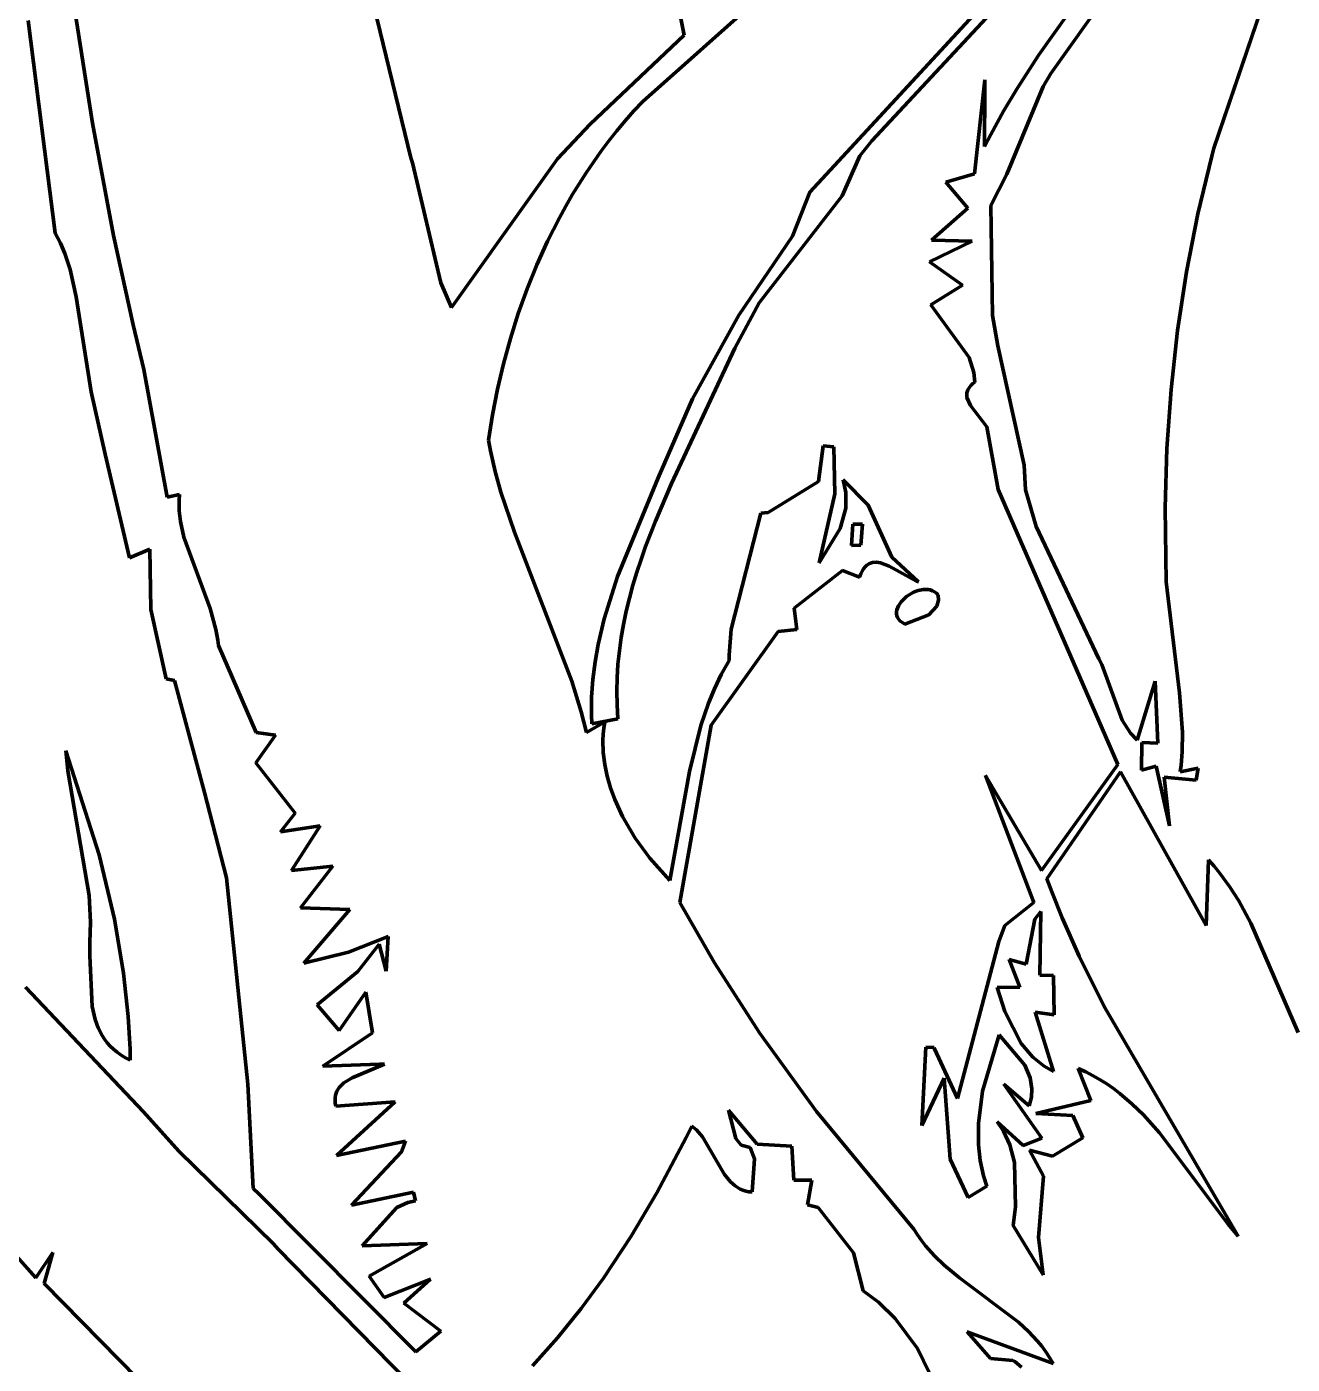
# Model space of a CAD drawing. Header units: millimetres. Extents: x 0 to 11, y 0 to 14.1.
# Drawn here: x 2.162 to 3.529, y 4.378 to 5.822 of the extents above; entities that cross this region are included whole.
import ezdxf

# ---------------------------------------------------------------- set-up
doc = ezdxf.new("R2010")
doc.units = ezdxf.units.MM
doc.layers.add('color#010101ff', color=7, linetype='CONTINUOUS', lineweight=100)
doc.layers.add('color#fefefeff', color=7, linetype='CONTINUOUS', lineweight=100)

msp = doc.modelspace()

# ---------------------------------------------------------------- linework, layer by layer
at = {"layer": 'color#010101ff'}
for p, q in [((2.4966, 6.0114), (2.5771, 5.6804)), ((3.2553, 5.7914), (3.3716, 5.9557)), ((3.3875, 5.9399), (3.2683, 5.7713)), ((3.4442, 5.6906), (3.5234, 5.9231)), ((3.2639, 5.9018), (3.0747, 5.6987)), ((2.2331, 5.7179), (2.2066, 5.8888)), ((2.8723, 5.8129), (2.8607, 5.8701)), ((2.9545, 5.8546), (2.8274, 5.7413)), ((3.008, 5.6433), (3.2023, 5.8537)), ((2.1637, 5.8286), (2.1928, 5.599)), ((2.7706, 5.7168), (2.8723, 5.8129)), ((3.2318, 5.7553), (3.2553, 5.7914)), ((3.1856, 5.6632), (3.197, 5.7645)), ((3.197, 5.7645), (3.1969, 5.7538)), ((3.2683, 5.7713), (3.2597, 5.7575)), ((3.1969, 5.7538), (3.1966, 5.6926)), ((3.2171, 5.7307), (3.2318, 5.7553)), ((3.2597, 5.7575), (3.2205, 5.6627)), ((2.8274, 5.7413), (2.8178, 5.7309)), ((2.8085, 5.7203), (2.7995, 5.7095)), ((2.8178, 5.7309), (2.8085, 5.7203)), ((3.2032, 5.7055), (3.2171, 5.7307)), ((2.256, 5.5965), (2.2331, 5.7179)), ((2.7352, 5.6794), (2.7706, 5.7168)), ((2.7995, 5.7095), (2.7908, 5.6985)), ((3.1966, 5.6926), (3.2032, 5.7055)), ((2.7908, 5.6985), (2.7823, 5.6872)), ((3.0747, 5.6987), (3.062, 5.6826)), ((3.4419, 5.6821), (3.4442, 5.6906)), ((2.5771, 5.6804), (2.5786, 5.6748)), ((2.621, 5.5186), (2.7352, 5.6794)), ((2.7741, 5.6757), (2.7662, 5.6641)), ((2.7823, 5.6872), (2.7741, 5.6757)), ((3.062, 5.6826), (3.0427, 5.6393)), ((3.427, 5.6199), (3.4419, 5.6821)), ((2.5786, 5.6748), (2.6094, 5.5454)), ((2.7662, 5.6641), (2.7586, 5.6523)), ((3.1548, 5.6542), (3.1856, 5.6632)), ((3.2205, 5.6627), (3.2033, 5.629)), ((2.7586, 5.6523), (2.7513, 5.6402)), ((3.1786, 5.6259), (3.1548, 5.6542)), ((2.7513, 5.6402), (2.7443, 5.628)), ((3.0427, 5.6393), (2.9533, 5.5239)), ((2.9891, 5.5958), (3.008, 5.6433)), ((2.7443, 5.628), (2.7375, 5.6157)), ((3.1391, 5.5914), (3.1786, 5.6259)), ((3.2033, 5.629), (3.2053, 5.51)), ((3.4147, 5.5571), (3.427, 5.6199)), ((2.7375, 5.6157), (2.7247, 5.5905)), ((2.1928, 5.599), (2.1986, 5.5881)), ((2.2772, 5.4999), (2.256, 5.5965)), ((2.7247, 5.5905), (2.7131, 5.5648)), ((2.9312, 5.5105), (2.9891, 5.5958)), ((3.1371, 5.568), (3.1832, 5.5902)), ((3.1832, 5.5902), (3.1391, 5.5914)), ((2.1986, 5.5881), (2.2034, 5.577)), ((2.2034, 5.577), (2.2091, 5.5598)), ((2.7131, 5.5648), (2.7025, 5.5387)), ((3.1727, 5.5429), (3.1371, 5.568)), ((2.2091, 5.5598), (2.2157, 5.5303)), ((3.4051, 5.4939), (3.4147, 5.5571)), ((2.6094, 5.5454), (2.621, 5.5186)), ((2.7025, 5.5387), (2.693, 5.5121)), ((3.1385, 5.5216), (3.1727, 5.5429)), ((2.2157, 5.5303), (2.2317, 5.4278)), ((2.9533, 5.5239), (2.9269, 5.4748)), ((3.18, 5.4647), (3.1385, 5.5216)), ((2.693, 5.5121), (2.6845, 5.4851)), ((2.8813, 5.42), (2.9312, 5.5105)), ((3.2053, 5.51), (3.211, 5.4774)), ((2.2887, 5.4518), (2.2772, 5.4999)), ((3.398, 5.4303), (3.4051, 5.4939)), ((2.6845, 5.4851), (2.677, 5.4579)), ((2.9269, 5.4748), (2.8586, 5.3286)), ((3.211, 5.4774), (3.2393, 5.3483)), ((3.185, 5.4486), (3.18, 5.4647)), ((2.3137, 5.3141), (2.2887, 5.4518)), ((2.677, 5.4579), (2.6706, 5.4305)), ((3.1862, 5.4382), (3.185, 5.4486)), ((2.6706, 5.4305), (2.6652, 5.4029)), ((3.1784, 5.4298), (3.1806, 5.4332)), ((3.1806, 5.4332), (3.1821, 5.4349)), ((3.1821, 5.4349), (3.184, 5.4365)), ((3.184, 5.4365), (3.1862, 5.4382)), ((3.3936, 5.3664), (3.398, 5.4303)), ((2.2317, 5.4278), (2.247, 5.3603)), ((2.8442, 5.3348), (2.8813, 5.42)), ((3.1773, 5.4265), (3.1784, 5.4298)), ((3.1775, 5.4214), (3.1773, 5.4265)), ((3.1814, 5.4128), (3.1775, 5.4214)), ((2.6652, 5.4029), (2.6607, 5.3753)), ((3.1992, 5.3899), (3.1814, 5.4128)), ((3.2111, 5.3223), (3.1992, 5.3899)), ((2.6607, 5.3753), (2.6629, 5.364)), ((2.247, 5.3603), (2.2731, 5.2483)), ((2.6629, 5.364), (2.6681, 5.3416)), ((3.0174, 5.3309), (3.0223, 5.3694)), ((3.0223, 5.3694), (3.0339, 5.3683)), ((3.0339, 5.3683), (3.0347, 5.3176)), ((3.3916, 5.3025), (3.3936, 5.3664)), ((3.2393, 5.3483), (3.2408, 5.3218)), ((2.6681, 5.3416), (2.6743, 5.3195)), ((2.8003, 5.2284), (2.8442, 5.3348)), ((2.9628, 5.2974), (3.0174, 5.3309)), ((3.0468, 5.3189), (3.044, 5.3326)), ((3.044, 5.3326), (3.0707, 5.3053)), ((2.327, 5.3168), (2.3137, 5.3141)), ((2.3267, 5.3108), (2.327, 5.3168)), ((2.6743, 5.3195), (2.6888, 5.276)), ((2.8586, 5.3286), (2.8411, 5.2879)), ((3.0347, 5.3176), (3.0178, 5.243)), ((3.0466, 5.3022), (3.0468, 5.3189)), ((3.3404, 5.0252), (3.2111, 5.3223)), ((3.2408, 5.3218), (3.2522, 5.2821)), ((2.3269, 5.2991), (2.3267, 5.3108)), ((3.0408, 5.2801), (3.0466, 5.3022)), ((3.0707, 5.3053), (3.0966, 5.249)), ((3.3927, 5.2226), (3.3916, 5.3025)), ((2.3283, 5.2875), (2.3269, 5.2991)), ((2.332, 5.2706), (2.3283, 5.2875)), ((2.8411, 5.2879), (2.8305, 5.2605)), ((2.9231, 5.1713), (2.9551, 5.2965)), ((2.9551, 5.2965), (2.9628, 5.2974)), ((2.6888, 5.276), (2.7509, 5.1151)), ((3.0178, 5.243), (3.0408, 5.2801)), ((3.0544, 5.2846), (3.0528, 5.2618)), ((3.0649, 5.2849), (3.0544, 5.2846)), ((3.0631, 5.262), (3.0649, 5.2849)), ((3.2522, 5.2821), (3.32, 5.1392)), ((2.2731, 5.2483), (2.2952, 5.2578)), ((2.2952, 5.2578), (2.2963, 5.1925)), ((2.3603, 5.1937), (2.332, 5.2706)), ((2.8305, 5.2605), (2.8256, 5.2467)), ((3.0528, 5.2618), (3.0631, 5.262)), ((2.8256, 5.2467), (2.8211, 5.2328)), ((3.0735, 5.2427), (3.0715, 5.2418)), ((3.0755, 5.2434), (3.0735, 5.2427)), ((3.0798, 5.2438), (3.0755, 5.2434)), ((3.0842, 5.2431), (3.0798, 5.2438)), ((3.0937, 5.2394), (3.0842, 5.2431)), ((3.0966, 5.249), (3.1252, 5.2226)), ((2.7859, 5.1827), (2.8003, 5.2284)), ((2.8211, 5.2328), (2.8169, 5.2189)), ((3.0433, 5.2347), (2.991, 5.1941)), ((3.0614, 5.2276), (3.0433, 5.2347)), ((3.0629, 5.2311), (3.0614, 5.2276)), ((3.0644, 5.2341), (3.0629, 5.2311)), ((3.066, 5.2366), (3.0644, 5.2341)), ((3.0678, 5.2387), (3.066, 5.2366)), ((3.0696, 5.2404), (3.0678, 5.2387)), ((3.0715, 5.2418), (3.0696, 5.2404)), ((3.1229, 5.2234), (3.0937, 5.2394)), ((2.8169, 5.2189), (2.8131, 5.2048)), ((3.1252, 5.2226), (3.1229, 5.2234)), ((3.125, 5.2132), (3.1303, 5.2143)), ((3.1303, 5.2143), (3.1355, 5.2143)), ((3.1355, 5.2143), (3.138, 5.2138)), ((3.138, 5.2138), (3.1403, 5.2129)), ((3.4072, 5.1026), (3.3927, 5.2226)), ((2.8131, 5.2048), (2.8097, 5.1907)), ((3.1036, 5.1967), (3.1065, 5.2009)), ((3.1065, 5.2009), (3.1124, 5.2067)), ((3.1124, 5.2067), (3.1197, 5.2112)), ((3.1197, 5.2112), (3.125, 5.2132)), ((3.1403, 5.2129), (3.1426, 5.2117)), ((3.1426, 5.2117), (3.1446, 5.2102)), ((3.1446, 5.2102), (3.1465, 5.2082)), ((3.147, 5.2026), (3.1451, 5.1961)), ((3.1465, 5.2082), (3.147, 5.2026)), ((2.2963, 5.1925), (2.3127, 5.1176)), ((2.3665, 5.1712), (2.3603, 5.1937)), ((2.8097, 5.1907), (2.8067, 5.1766)), ((2.991, 5.1941), (2.9939, 5.171)), ((3.1015, 5.188), (3.1016, 5.1902)), ((3.1019, 5.1859), (3.1015, 5.188)), ((3.1016, 5.1902), (3.1019, 5.1924)), ((3.1019, 5.1924), (3.1036, 5.1967)), ((3.1027, 5.1839), (3.1019, 5.1859)), ((3.1365, 5.187), (3.1105, 5.1769)), ((3.1451, 5.1961), (3.1365, 5.187)), ((2.3685, 5.1596), (2.3665, 5.1712)), ((2.7793, 5.1548), (2.7859, 5.1827)), ((2.8067, 5.1766), (2.8042, 5.1623)), ((2.9208, 5.1432), (2.9231, 5.1713)), ((2.9939, 5.171), (2.9738, 5.169)), ((3.1039, 5.182), (3.1027, 5.1839)), ((3.1056, 5.1801), (3.1039, 5.182)), ((3.1078, 5.1785), (3.1056, 5.1801)), ((3.1105, 5.1769), (3.1078, 5.1785)), ((2.3691, 5.1537), (2.3685, 5.1596)), ((2.8042, 5.1623), (2.8022, 5.1479)), ((2.9738, 5.169), (2.9013, 5.0676)), ((2.4101, 5.0598), (2.3691, 5.1537)), ((2.776, 5.1361), (2.7793, 5.1548)), ((2.8022, 5.1479), (2.8007, 5.1335)), ((2.9208, 5.1375), (2.9208, 5.1432)), ((2.7736, 5.1171), (2.776, 5.1361)), ((2.8007, 5.1335), (2.7998, 5.1189)), ((2.9123, 5.1225), (2.9208, 5.1375)), ((3.32, 5.1392), (3.3234, 5.1333)), ((3.3234, 5.1333), (3.3453, 5.0732)), ((2.3127, 5.1176), (2.3217, 5.1159)), ((2.3217, 5.1159), (2.354, 4.9951)), ((2.7509, 5.1151), (2.761, 5.0822)), ((2.7722, 5.098), (2.7736, 5.1171)), ((2.7998, 5.1189), (2.7995, 5.1043)), ((2.9049, 5.1071), (2.9123, 5.1225)), ((3.3614, 5.0515), (3.3807, 5.1151)), ((3.3807, 5.1151), (3.3836, 5.0484)), ((2.772, 5.0788), (2.7722, 5.098)), ((2.7995, 5.1043), (2.7998, 5.0896)), ((2.8984, 5.0914), (2.9049, 5.1071)), ((3.4104, 5.0602), (3.4072, 5.1026)), ((2.7998, 5.0896), (2.8007, 5.0747)), ((2.8903, 5.0673), (2.8984, 5.0914)), ((2.761, 5.0822), (2.7666, 5.0599)), ((2.7666, 5.0599), (2.7864, 5.0712)), ((2.7724, 5.0691), (2.772, 5.0788)), ((2.8007, 5.0747), (2.7724, 5.0691)), ((2.7864, 5.0712), (2.7854, 5.0646)), ((3.3453, 5.0732), (3.3542, 5.059)), ((2.4097, 5.0271), (2.4309, 5.0568)), ((2.4309, 5.0568), (2.4101, 5.0598)), ((2.7848, 5.058), (2.7845, 5.0515)), ((2.7854, 5.0646), (2.7848, 5.058)), ((2.9013, 5.0676), (2.8675, 4.8761)), ((2.8781, 5.0177), (2.8903, 5.0673)), ((3.3542, 5.059), (3.3614, 5.0515)), ((3.4101, 5.0389), (3.4104, 5.0602)), ((2.7845, 5.0515), (2.7848, 5.0384)), ((3.3665, 5.0492), (3.3659, 5.019)), ((3.3836, 5.0484), (3.3665, 5.0492)), ((2.2045, 5.0402), (2.2067, 5.0186)), ((2.2405, 4.9276), (2.2045, 5.0402)), ((2.452, 4.9729), (2.4097, 5.0271)), ((2.7848, 5.0384), (2.7864, 5.0254)), ((3.4088, 5.0246), (3.4101, 5.0389)), ((2.2067, 5.0186), (2.2295, 4.8837)), ((2.7864, 5.0254), (2.789, 5.0125)), ((2.789, 5.0125), (2.7927, 4.9999)), ((2.8568, 4.8999), (2.8781, 5.0177)), ((3.2499, 4.8761), (3.1977, 5.0134)), ((3.1977, 5.0134), (3.2581, 4.9108)), ((3.2581, 4.9108), (3.3404, 5.0252)), ((3.3435, 5.0175), (3.2638, 4.9018)), ((3.436, 4.8514), (3.3435, 5.0175)), ((3.3659, 5.019), (3.3819, 5.0234)), ((3.3819, 5.0234), (3.3962, 4.9591)), ((3.3962, 4.9591), (3.3907, 5.0117)), ((3.3907, 5.0117), (3.4252, 5.0084)), ((3.4079, 5.0175), (3.4088, 5.0246)), ((3.4274, 5.0214), (3.4079, 5.0175)), ((3.4252, 5.0084), (3.4274, 5.0214)), ((2.7927, 4.9999), (2.7972, 4.9874)), ((2.354, 4.9951), (2.3778, 4.9029)), ((2.7972, 4.9874), (2.8056, 4.9691)), ((2.4361, 4.9524), (2.452, 4.9729)), ((2.8056, 4.9691), (2.8193, 4.9459)), ((2.4792, 4.9592), (2.4361, 4.9524)), ((2.448, 4.9107), (2.4792, 4.9592)), ((2.8193, 4.9459), (2.8351, 4.9243)), ((2.2569, 4.8584), (2.2405, 4.9276)), ((2.4929, 4.9156), (2.448, 4.9107)), ((2.4579, 4.8704), (2.4929, 4.9156)), ((2.8351, 4.9243), (2.8568, 4.8999)), ((3.4384, 4.9224), (3.436, 4.8514)), ((3.4445, 4.9154), (3.4384, 4.9224)), ((3.4504, 4.9083), (3.4445, 4.9154)), ((2.3778, 4.9029), (2.4009, 4.6801)), ((3.2638, 4.9018), (3.2691, 4.8877)), ((3.4612, 4.8934), (3.4504, 4.9083)), ((2.2295, 4.8837), (2.2311, 4.855)), ((3.2691, 4.8877), (3.2804, 4.8596)), ((3.471, 4.8781), (3.4612, 4.8934)), ((2.5112, 4.8688), (2.4579, 4.8704)), ((2.4613, 4.8109), (2.5112, 4.8688)), ((2.8675, 4.8761), (2.9049, 4.8112)), ((3.2186, 4.8513), (3.2499, 4.8761)), ((3.4841, 4.8541), (3.471, 4.8781)), ((2.2311, 4.855), (2.2304, 4.8332)), ((2.2668, 4.8001), (2.2569, 4.8584)), ((3.2509, 4.8582), (3.2414, 4.8096)), ((3.2575, 4.8666), (3.2509, 4.8582)), ((3.2561, 4.7979), (3.2575, 4.8666)), ((3.2804, 4.8596), (3.2988, 4.8182)), ((3.5352, 4.7359), (3.4841, 4.8541)), ((2.5526, 4.8394), (2.5095, 4.8227)), ((2.5502, 4.802), (2.5526, 4.8394)), ((3.2119, 4.8341), (3.2186, 4.8513)), ((2.2304, 4.8332), (2.2304, 4.8186)), ((2.5197, 4.8018), (2.5427, 4.8311)), ((2.5427, 4.8311), (2.5502, 4.802)), ((3.1673, 4.6648), (3.2119, 4.8341)), ((2.2304, 4.8186), (2.2328, 4.7638)), ((2.5095, 4.8227), (2.4613, 4.8109)), ((2.9049, 4.8112), (2.9536, 4.7357)), ((3.2414, 4.8096), (3.2231, 4.8146)), ((3.2231, 4.8146), (3.2347, 4.7849)), ((3.2988, 4.8182), (3.3256, 4.7641)), ((2.2718, 4.7532), (2.2668, 4.8001)), ((2.476, 4.7657), (2.5197, 4.8018)), ((3.2711, 4.7974), (3.2561, 4.7979)), ((3.2718, 4.7548), (3.2711, 4.7974)), ((1.8933, 4.7815), (2.1719, 4.471)), ((2.2883, 4.6501), (2.1607, 4.785)), ((3.2347, 4.7849), (3.2102, 4.7844)), ((3.2102, 4.7844), (3.2183, 4.7586)), ((2.5285, 4.7794), (2.4997, 4.738)), ((2.5355, 4.7356), (2.5285, 4.7794)), ((2.2328, 4.7638), (2.2361, 4.7498)), ((2.2737, 4.7178), (2.2718, 4.7532)), ((2.4997, 4.738), (2.476, 4.7657)), ((3.2183, 4.7586), (3.2362, 4.7239)), ((3.2711, 4.6937), (3.2514, 4.7579)), ((3.2514, 4.7579), (3.2718, 4.7548)), ((3.3256, 4.7641), (3.4703, 4.516)), ((2.2361, 4.7498), (2.2394, 4.741)), ((2.2394, 4.741), (2.2437, 4.7326)), ((2.2437, 4.7326), (2.2463, 4.7287)), ((2.2463, 4.7287), (2.2492, 4.7249)), ((2.2492, 4.7249), (2.2524, 4.7212)), ((2.4821, 4.6997), (2.5355, 4.7356)), ((2.9536, 4.7357), (3.0152, 4.6507)), ((3.2122, 4.7333), (3.1945, 4.6725)), ((3.24, 4.7007), (3.2122, 4.7333)), ((3.2362, 4.7239), (3.2488, 4.7093)), ((2.2524, 4.7212), (2.256, 4.7178)), ((2.256, 4.7178), (2.2599, 4.7145)), ((2.2599, 4.7145), (2.2642, 4.7115)), ((2.2642, 4.7115), (2.2688, 4.7086)), ((2.2688, 4.7086), (2.2739, 4.706)), ((2.2739, 4.706), (2.2737, 4.7178)), ((3.1288, 4.6355), (3.1333, 4.7201)), ((3.1333, 4.7201), (3.142, 4.7198)), ((3.142, 4.7198), (3.1426, 4.7183)), ((3.1426, 4.7183), (3.1673, 4.6648)), ((3.2488, 4.7093), (3.2608, 4.6996)), ((2.543, 4.7016), (2.4821, 4.6997)), ((2.5136, 4.6868), (2.5486, 4.7018)), ((2.5486, 4.7018), (2.543, 4.7016)), ((3.2457, 4.6869), (3.24, 4.7007)), ((3.2608, 4.6996), (3.2711, 4.6937)), ((3.3059, 4.6933), (3.2978, 4.6969)), ((3.2978, 4.6969), (3.3115, 4.6623)), ((2.4009, 4.6801), (2.4067, 4.5676)), ((2.4995, 4.6766), (2.5047, 4.6816)), ((2.5047, 4.6816), (2.5136, 4.6868)), ((3.1531, 4.6865), (3.1288, 4.6355)), ((3.1595, 4.5993), (3.1531, 4.6865)), ((3.2584, 4.6217), (3.2175, 4.68)), ((3.2175, 4.68), (3.2449, 4.6567)), ((3.2476, 4.6752), (3.2457, 4.6869)), ((3.3138, 4.6892), (3.3059, 4.6933)), ((3.3214, 4.6849), (3.3138, 4.6892)), ((3.3287, 4.6803), (3.3214, 4.6849)), ((3.3358, 4.6753), (3.3287, 4.6803)), ((2.4951, 4.6627), (2.4952, 4.6655)), ((2.4952, 4.6655), (2.4955, 4.6681)), ((2.4955, 4.6681), (2.497, 4.6727)), ((2.497, 4.6727), (2.4995, 4.6766)), ((3.1945, 4.6725), (3.19, 4.6378)), ((3.2449, 4.6567), (3.2472, 4.6661)), ((3.2472, 4.6661), (3.2476, 4.6752)), ((3.3427, 4.6701), (3.3358, 4.6753)), ((3.3558, 4.659), (3.3427, 4.6701)), ((2.4953, 4.6597), (2.4951, 4.6627)), ((2.4959, 4.6565), (2.4953, 4.6597)), ((2.5599, 4.6609), (2.4959, 4.6565)), ((2.4968, 4.6031), (2.5599, 4.6609)), ((2.9511, 4.6155), (2.9202, 4.6519)), ((2.9202, 4.6519), (2.928, 4.6214)), ((3.0152, 4.6507), (3.1203, 4.5236)), ((3.3115, 4.6623), (3.252, 4.6484)), ((3.3682, 4.6469), (3.3558, 4.659)), ((2.3266, 4.6077), (2.2883, 4.6501)), ((3.19, 4.6378), (3.1899, 4.6147)), ((3.2171, 4.6292), (3.2102, 4.6395)), ((3.2102, 4.6395), (3.2383, 4.6138)), ((3.252, 4.6484), (3.292, 4.6464)), ((3.292, 4.6464), (3.3026, 4.622)), ((3.3856, 4.6276), (3.3682, 4.6469)), ((2.8744, 4.6225), (2.8427, 4.5626)), ((2.8803, 4.6347), (2.8744, 4.6225)), ((2.8854, 4.6307), (2.8803, 4.6347)), ((2.8921, 4.6232), (2.8854, 4.6307)), ((2.9159, 4.5825), (2.8921, 4.6232)), ((2.928, 4.6214), (2.9338, 4.6143)), ((3.2239, 4.6147), (3.2171, 4.6292)), ((3.2383, 4.6138), (3.2584, 4.6217)), ((3.3026, 4.622), (3.2698, 4.6023)), ((3.4594, 4.5293), (3.3856, 4.6276)), ((2.4287, 4.5078), (2.3266, 4.6077)), ((2.5712, 4.6184), (2.4968, 4.6031)), ((2.5128, 4.5493), (2.5668, 4.6071)), ((2.5668, 4.6071), (2.5712, 4.6184)), ((2.9338, 4.6143), (2.9433, 4.6116)), ((2.9433, 4.6116), (2.9481, 4.5996)), ((2.9886, 4.6132), (2.9511, 4.6155)), ((2.9906, 4.5765), (2.9886, 4.6132)), ((3.1899, 4.6147), (3.1918, 4.5977)), ((3.229, 4.5956), (3.2239, 4.6147)), ((3.2698, 4.6023), (3.2451, 4.6089)), ((3.2451, 4.6089), (3.2602, 4.5806)), ((2.9481, 4.5996), (2.9455, 4.5637)), ((3.1788, 4.5576), (3.1595, 4.5993)), ((3.1918, 4.5977), (3.1954, 4.581)), ((3.23, 4.5476), (3.229, 4.5956)), ((2.9223, 4.5746), (2.9159, 4.5825)), ((3.1954, 4.581), (3.199, 4.5701)), ((3.2602, 4.5806), (3.2547, 4.5147)), ((2.4067, 4.5676), (2.4129, 4.5617)), ((2.9271, 4.5702), (2.9223, 4.5746)), ((2.9325, 4.5668), (2.9271, 4.5702)), ((2.9354, 4.5656), (2.9325, 4.5668)), ((2.9386, 4.5646), (2.9354, 4.5656)), ((2.9419, 4.564), (2.9386, 4.5646)), ((2.9455, 4.5637), (2.9419, 4.564)), ((3.0099, 4.5763), (2.9906, 4.5765)), ((3.0053, 4.5497), (3.0099, 4.5763)), ((3.199, 4.5701), (3.1788, 4.5576)), ((2.4129, 4.5617), (2.5822, 4.3912)), ((2.5798, 4.5635), (2.5128, 4.5493)), ((2.5619, 4.5468), (2.5738, 4.5524)), ((2.5738, 4.5524), (2.5821, 4.5541)), ((2.5821, 4.5541), (2.5798, 4.5635)), ((2.8427, 4.5626), (2.8149, 4.516)), ((3.0167, 4.5469), (3.0053, 4.5497)), ((2.5243, 4.5054), (2.5619, 4.5468)), ((3.0552, 4.4981), (3.0167, 4.5469)), ((3.2275, 4.5275), (3.23, 4.5476)), ((3.1203, 4.5236), (3.1242, 4.5173)), ((3.2599, 4.4742), (3.2275, 4.5275)), ((3.4703, 4.516), (3.4594, 4.5293)), ((2.4333, 4.5023), (2.4287, 4.5078)), ((2.5947, 4.5081), (2.5243, 4.5054)), ((2.5318, 4.4729), (2.5947, 4.5081)), ((2.8149, 4.516), (2.7849, 4.4708)), ((3.1242, 4.5173), (3.1284, 4.5113)), ((3.1284, 4.5113), (3.1329, 4.5056)), ((3.2547, 4.5147), (3.2599, 4.4742)), ((2.1719, 4.471), (2.1902, 4.4983)), ((2.1902, 4.4983), (2.1811, 4.4649)), ((2.695, 4.2357), (2.4333, 4.5023)), ((3.0656, 4.4568), (3.0552, 4.4981)), ((3.1329, 4.5056), (3.1425, 4.4948)), ((3.1425, 4.4948), (3.1529, 4.4848)), ((3.1529, 4.4848), (3.1696, 4.471)), ((2.1811, 4.4649), (2.666, 3.9718)), ((2.5481, 4.4496), (2.5318, 4.4729)), ((2.5983, 4.4696), (2.5481, 4.4496)), ((2.5695, 4.4437), (2.5983, 4.4696)), ((2.7849, 4.4708), (2.7608, 4.438)), ((3.1696, 4.471), (3.2333, 4.423)), ((3.0821, 4.4447), (3.0656, 4.4568)), ((2.6094, 4.4134), (2.5695, 4.4437)), ((2.7608, 4.438), (2.7353, 4.4063)), ((3.1002, 4.4272), (3.0821, 4.4447)), ((3.1241, 4.3947), (3.1002, 4.4272)), ((3.2333, 4.423), (3.2439, 4.4132)), ((2.5822, 4.3912), (2.6094, 4.4134)), ((2.7353, 4.4063), (2.7084, 4.3758)), ((3.2705, 4.3786), (3.1779, 4.4127)), ((3.1779, 4.4127), (3.203, 4.3838)), ((3.2439, 4.4132), (3.2537, 4.4027)), ((3.1507, 4.34), (3.1241, 4.3947)), ((3.2537, 4.4027), (3.2583, 4.3971)), ((3.2583, 4.3971), (3.2627, 4.3912)), ((3.2627, 4.3912), (3.2668, 4.385)), ((3.203, 4.3838), (3.2272, 4.3819)), ((3.2272, 4.3819), (3.2293, 4.3806)), ((3.2293, 4.3806), (3.2363, 4.3744)), ((3.2668, 4.385), (3.2705, 4.3786))]:
    msp.add_line(p, q, dxfattribs=at)
at = {"layer": 'color#fefefeff'}
for p, q in [((2.5771, 5.6804), (2.4966, 6.0114)), ((3.3716, 5.9557), (3.2553, 5.7914)), ((3.2683, 5.7713), (3.3875, 5.9399)), ((3.5234, 5.9231), (3.4442, 5.6906)), ((3.0747, 5.6987), (3.2639, 5.9018)), ((2.2066, 5.8888), (2.2331, 5.7179)), ((2.8607, 5.8701), (2.8723, 5.8129)), ((2.8274, 5.7413), (2.9545, 5.8546)), ((3.2023, 5.8537), (3.008, 5.6433)), ((2.1928, 5.599), (2.1637, 5.8286)), ((2.8723, 5.8129), (2.7706, 5.7168)), ((3.2553, 5.7914), (3.2318, 5.7553)), ((3.197, 5.7645), (3.1856, 5.6632)), ((3.1969, 5.7538), (3.197, 5.7645)), ((3.2597, 5.7575), (3.2683, 5.7713)), ((3.1966, 5.6926), (3.1969, 5.7538)), ((3.2318, 5.7553), (3.2171, 5.7307)), ((3.2205, 5.6627), (3.2597, 5.7575)), ((2.8178, 5.7309), (2.8274, 5.7413)), ((2.7995, 5.7095), (2.8085, 5.7203)), ((2.8085, 5.7203), (2.8178, 5.7309)), ((3.2171, 5.7307), (3.2032, 5.7055)), ((2.2331, 5.7179), (2.256, 5.5965)), ((2.7706, 5.7168), (2.7352, 5.6794)), ((2.7908, 5.6985), (2.7995, 5.7095)), ((3.2032, 5.7055), (3.1966, 5.6926)), ((2.7823, 5.6872), (2.7908, 5.6985)), ((3.062, 5.6826), (3.0747, 5.6987)), ((3.4442, 5.6906), (3.4419, 5.6821)), ((2.5786, 5.6748), (2.5771, 5.6804)), ((2.7352, 5.6794), (2.621, 5.5186)), ((2.7662, 5.6641), (2.7741, 5.6757)), ((2.7741, 5.6757), (2.7823, 5.6872)), ((3.0427, 5.6393), (3.062, 5.6826)), ((3.4419, 5.6821), (3.427, 5.6199)), ((2.6094, 5.5454), (2.5786, 5.6748)), ((2.7586, 5.6523), (2.7662, 5.6641)), ((3.1856, 5.6632), (3.1548, 5.6542)), ((3.2033, 5.629), (3.2205, 5.6627)), ((2.7513, 5.6402), (2.7586, 5.6523)), ((3.1548, 5.6542), (3.1786, 5.6259)), ((2.7443, 5.628), (2.7513, 5.6402)), ((2.9533, 5.5239), (3.0427, 5.6393)), ((3.008, 5.6433), (2.9891, 5.5958)), ((2.7375, 5.6157), (2.7443, 5.628)), ((3.1786, 5.6259), (3.1391, 5.5914)), ((3.2053, 5.51), (3.2033, 5.629)), ((3.427, 5.6199), (3.4147, 5.5571)), ((2.7247, 5.5905), (2.7375, 5.6157)), ((2.1986, 5.5881), (2.1928, 5.599)), ((2.256, 5.5965), (2.2772, 5.4999)), ((2.7131, 5.5648), (2.7247, 5.5905)), ((2.9891, 5.5958), (2.9312, 5.5105)), ((3.1832, 5.5902), (3.1371, 5.568)), ((3.1391, 5.5914), (3.1832, 5.5902)), ((2.2034, 5.577), (2.1986, 5.5881)), ((2.2091, 5.5598), (2.2034, 5.577)), ((2.7025, 5.5387), (2.7131, 5.5648)), ((3.1371, 5.568), (3.1727, 5.5429)), ((2.2157, 5.5303), (2.2091, 5.5598)), ((3.4147, 5.5571), (3.4051, 5.4939)), ((2.621, 5.5186), (2.6094, 5.5454)), ((2.693, 5.5121), (2.7025, 5.5387)), ((3.1727, 5.5429), (3.1385, 5.5216)), ((2.2317, 5.4278), (2.2157, 5.5303)), ((2.9269, 5.4748), (2.9533, 5.5239)), ((3.1385, 5.5216), (3.18, 5.4647)), ((2.6845, 5.4851), (2.693, 5.5121)), ((2.9312, 5.5105), (2.8813, 5.42)), ((3.211, 5.4774), (3.2053, 5.51)), ((2.2772, 5.4999), (2.2887, 5.4518)), ((3.4051, 5.4939), (3.398, 5.4303)), ((2.677, 5.4579), (2.6845, 5.4851)), ((2.8586, 5.3286), (2.9269, 5.4748)), ((3.2393, 5.3483), (3.211, 5.4774)), ((3.18, 5.4647), (3.185, 5.4486)), ((2.2887, 5.4518), (2.3137, 5.3141)), ((2.6706, 5.4305), (2.677, 5.4579)), ((3.185, 5.4486), (3.1862, 5.4382)), ((2.6652, 5.4029), (2.6706, 5.4305)), ((3.1806, 5.4332), (3.1784, 5.4298)), ((3.1821, 5.4349), (3.1806, 5.4332)), ((3.184, 5.4365), (3.1821, 5.4349)), ((3.1862, 5.4382), (3.184, 5.4365)), ((3.398, 5.4303), (3.3936, 5.3664)), ((2.247, 5.3603), (2.2317, 5.4278)), ((2.8813, 5.42), (2.8442, 5.3348)), ((3.1784, 5.4298), (3.1773, 5.4265)), ((3.1773, 5.4265), (3.1775, 5.4214)), ((3.1775, 5.4214), (3.1814, 5.4128)), ((2.6607, 5.3753), (2.6652, 5.4029)), ((3.1814, 5.4128), (3.1992, 5.3899)), ((3.1992, 5.3899), (3.2111, 5.3223)), ((2.6629, 5.364), (2.6607, 5.3753)), ((2.2731, 5.2483), (2.247, 5.3603)), ((2.6681, 5.3416), (2.6629, 5.364)), ((3.0223, 5.3694), (3.0174, 5.3309)), ((3.0339, 5.3683), (3.0223, 5.3694)), ((3.0347, 5.3176), (3.0339, 5.3683)), ((3.3936, 5.3664), (3.3916, 5.3025)), ((3.2408, 5.3218), (3.2393, 5.3483)), ((2.6743, 5.3195), (2.6681, 5.3416)), ((2.8442, 5.3348), (2.8003, 5.2284)), ((3.0174, 5.3309), (2.9628, 5.2974)), ((3.0707, 5.3053), (3.044, 5.3326)), ((3.044, 5.3326), (3.0468, 5.3189)), ((2.3137, 5.3141), (2.327, 5.3168)), ((2.327, 5.3168), (2.3267, 5.3108)), ((2.6888, 5.276), (2.6743, 5.3195)), ((2.8411, 5.2879), (2.8586, 5.3286)), ((3.0178, 5.243), (3.0347, 5.3176)), ((3.0468, 5.3189), (3.0466, 5.3022)), ((3.2111, 5.3223), (3.3404, 5.0252)), ((3.2522, 5.2821), (3.2408, 5.3218)), ((2.3267, 5.3108), (2.3269, 5.2991)), ((3.0466, 5.3022), (3.0408, 5.2801)), ((3.0966, 5.249), (3.0707, 5.3053)), ((3.3916, 5.3025), (3.3927, 5.2226)), ((2.3269, 5.2991), (2.3283, 5.2875)), ((2.3283, 5.2875), (2.332, 5.2706)), ((2.8305, 5.2605), (2.8411, 5.2879)), ((2.9551, 5.2965), (2.9231, 5.1713)), ((2.9628, 5.2974), (2.9551, 5.2965)), ((2.7509, 5.1151), (2.6888, 5.276)), ((3.0408, 5.2801), (3.0178, 5.243)), ((3.0528, 5.2618), (3.0544, 5.2846)), ((3.0544, 5.2846), (3.0649, 5.2849)), ((3.0649, 5.2849), (3.0631, 5.262)), ((3.32, 5.1392), (3.2522, 5.2821)), ((2.2952, 5.2578), (2.2731, 5.2483)), ((2.2963, 5.1925), (2.2952, 5.2578)), ((2.332, 5.2706), (2.3603, 5.1937)), ((2.8256, 5.2467), (2.8305, 5.2605)), ((3.0631, 5.262), (3.0528, 5.2618)), ((2.8211, 5.2328), (2.8256, 5.2467)), ((3.0715, 5.2418), (3.0735, 5.2427)), ((3.0735, 5.2427), (3.0755, 5.2434)), ((3.0755, 5.2434), (3.0798, 5.2438)), ((3.0798, 5.2438), (3.0842, 5.2431)), ((3.0842, 5.2431), (3.0937, 5.2394)), ((3.1252, 5.2226), (3.0966, 5.249)), ((2.8003, 5.2284), (2.7859, 5.1827)), ((2.8169, 5.2189), (2.8211, 5.2328)), ((2.991, 5.1941), (3.0433, 5.2347)), ((3.0433, 5.2347), (3.0614, 5.2276)), ((3.0614, 5.2276), (3.0629, 5.2311)), ((3.0629, 5.2311), (3.0644, 5.2341)), ((3.0644, 5.2341), (3.066, 5.2366)), ((3.066, 5.2366), (3.0678, 5.2387)), ((3.0678, 5.2387), (3.0696, 5.2404)), ((3.0696, 5.2404), (3.0715, 5.2418)), ((3.0937, 5.2394), (3.1229, 5.2234)), ((2.8131, 5.2048), (2.8169, 5.2189)), ((3.1229, 5.2234), (3.1252, 5.2226)), ((3.1303, 5.2143), (3.125, 5.2132)), ((3.1355, 5.2143), (3.1303, 5.2143)), ((3.138, 5.2138), (3.1355, 5.2143)), ((3.1403, 5.2129), (3.138, 5.2138)), ((3.3927, 5.2226), (3.4072, 5.1026)), ((2.8097, 5.1907), (2.8131, 5.2048)), ((3.1065, 5.2009), (3.1036, 5.1967)), ((3.1124, 5.2067), (3.1065, 5.2009)), ((3.1197, 5.2112), (3.1124, 5.2067)), ((3.125, 5.2132), (3.1197, 5.2112)), ((3.1426, 5.2117), (3.1403, 5.2129)), ((3.1446, 5.2102), (3.1426, 5.2117)), ((3.1465, 5.2082), (3.1446, 5.2102)), ((3.1451, 5.1961), (3.147, 5.2026)), ((3.147, 5.2026), (3.1465, 5.2082)), ((2.3127, 5.1176), (2.2963, 5.1925)), ((2.3603, 5.1937), (2.3665, 5.1712)), ((2.8067, 5.1766), (2.8097, 5.1907)), ((2.9939, 5.171), (2.991, 5.1941)), ((3.1016, 5.1902), (3.1015, 5.188)), ((3.1015, 5.188), (3.1019, 5.1859)), ((3.1019, 5.1924), (3.1016, 5.1902)), ((3.1036, 5.1967), (3.1019, 5.1924)), ((3.1019, 5.1859), (3.1027, 5.1839)), ((3.1105, 5.1769), (3.1365, 5.187)), ((3.1365, 5.187), (3.1451, 5.1961)), ((2.3665, 5.1712), (2.3685, 5.1596)), ((2.7859, 5.1827), (2.7793, 5.1548)), ((2.8042, 5.1623), (2.8067, 5.1766)), ((2.9231, 5.1713), (2.9208, 5.1432)), ((2.9738, 5.169), (2.9939, 5.171)), ((3.1027, 5.1839), (3.1039, 5.182)), ((3.1039, 5.182), (3.1056, 5.1801)), ((3.1056, 5.1801), (3.1078, 5.1785)), ((3.1078, 5.1785), (3.1105, 5.1769)), ((2.3685, 5.1596), (2.3691, 5.1537)), ((2.8022, 5.1479), (2.8042, 5.1623)), ((2.9013, 5.0676), (2.9738, 5.169)), ((2.3691, 5.1537), (2.4101, 5.0598)), ((2.7793, 5.1548), (2.776, 5.1361)), ((2.8007, 5.1335), (2.8022, 5.1479)), ((2.9208, 5.1432), (2.9208, 5.1375)), ((2.776, 5.1361), (2.7736, 5.1171)), ((2.7998, 5.1189), (2.8007, 5.1335)), ((2.9208, 5.1375), (2.9123, 5.1225)), ((3.3234, 5.1333), (3.32, 5.1392)), ((3.3453, 5.0732), (3.3234, 5.1333)), ((2.3217, 5.1159), (2.3127, 5.1176)), ((2.354, 4.9951), (2.3217, 5.1159)), ((2.761, 5.0822), (2.7509, 5.1151)), ((2.7736, 5.1171), (2.7722, 5.098)), ((2.7995, 5.1043), (2.7998, 5.1189)), ((2.9123, 5.1225), (2.9049, 5.1071)), ((3.3807, 5.1151), (3.3614, 5.0515)), ((3.3836, 5.0484), (3.3807, 5.1151)), ((2.7722, 5.098), (2.772, 5.0788)), ((2.7998, 5.0896), (2.7995, 5.1043)), ((2.9049, 5.1071), (2.8984, 5.0914)), ((3.4072, 5.1026), (3.4104, 5.0602)), ((2.8007, 5.0747), (2.7998, 5.0896)), ((2.8984, 5.0914), (2.8903, 5.0673)), ((2.7666, 5.0599), (2.761, 5.0822)), ((2.7864, 5.0712), (2.7666, 5.0599)), ((2.772, 5.0788), (2.7724, 5.0691)), ((2.7724, 5.0691), (2.8007, 5.0747)), ((2.7854, 5.0646), (2.7864, 5.0712)), ((3.3542, 5.059), (3.3453, 5.0732)), ((2.4309, 5.0568), (2.4097, 5.0271)), ((2.4101, 5.0598), (2.4309, 5.0568)), ((2.7845, 5.0515), (2.7848, 5.058)), ((2.7848, 5.058), (2.7854, 5.0646)), ((2.8675, 4.8761), (2.9013, 5.0676)), ((2.8903, 5.0673), (2.8781, 5.0177)), ((3.3614, 5.0515), (3.3542, 5.059)), ((3.4104, 5.0602), (3.4101, 5.0389)), ((2.7848, 5.0384), (2.7845, 5.0515)), ((3.3659, 5.019), (3.3665, 5.0492)), ((3.3665, 5.0492), (3.3836, 5.0484)), ((2.2045, 5.0402), (2.2405, 4.9276)), ((2.2067, 5.0186), (2.2045, 5.0402)), ((2.4097, 5.0271), (2.452, 4.9729)), ((2.7864, 5.0254), (2.7848, 5.0384)), ((3.4101, 5.0389), (3.4088, 5.0246)), ((2.2295, 4.8837), (2.2067, 5.0186)), ((2.789, 5.0125), (2.7864, 5.0254)), ((2.7927, 4.9999), (2.789, 5.0125)), ((2.8781, 5.0177), (2.8568, 4.8999)), ((3.2581, 4.9108), (3.1977, 5.0134)), ((3.1977, 5.0134), (3.2499, 4.8761)), ((3.3404, 5.0252), (3.2581, 4.9108)), ((3.2638, 4.9018), (3.3435, 5.0175)), ((3.3435, 5.0175), (3.436, 4.8514)), ((3.3819, 5.0234), (3.3659, 5.019)), ((3.3962, 4.9591), (3.3819, 5.0234)), ((3.4252, 5.0084), (3.3907, 5.0117)), ((3.3907, 5.0117), (3.3962, 4.9591)), ((3.4088, 5.0246), (3.4079, 5.0175)), ((3.4079, 5.0175), (3.4274, 5.0214)), ((3.4274, 5.0214), (3.4252, 5.0084)), ((2.7972, 4.9874), (2.7927, 4.9999)), ((2.3778, 4.9029), (2.354, 4.9951)), ((2.8056, 4.9691), (2.7972, 4.9874)), ((2.452, 4.9729), (2.4361, 4.9524)), ((2.8193, 4.9459), (2.8056, 4.9691)), ((2.4361, 4.9524), (2.4792, 4.9592)), ((2.4792, 4.9592), (2.448, 4.9107)), ((2.8351, 4.9243), (2.8193, 4.9459)), ((2.2405, 4.9276), (2.2569, 4.8584)), ((2.448, 4.9107), (2.4929, 4.9156)), ((2.4929, 4.9156), (2.4579, 4.8704)), ((2.8568, 4.8999), (2.8351, 4.9243)), ((3.436, 4.8514), (3.4384, 4.9224)), ((3.4384, 4.9224), (3.4445, 4.9154)), ((3.4445, 4.9154), (3.4504, 4.9083)), ((2.4009, 4.6801), (2.3778, 4.9029)), ((3.2691, 4.8877), (3.2638, 4.9018)), ((3.4504, 4.9083), (3.4612, 4.8934)), ((2.2311, 4.855), (2.2295, 4.8837)), ((3.2804, 4.8596), (3.2691, 4.8877)), ((3.4612, 4.8934), (3.471, 4.8781)), ((2.4579, 4.8704), (2.5112, 4.8688)), ((2.5112, 4.8688), (2.4613, 4.8109)), ((2.9049, 4.8112), (2.8675, 4.8761)), ((3.2499, 4.8761), (3.2186, 4.8513)), ((3.471, 4.8781), (3.4841, 4.8541)), ((2.2304, 4.8332), (2.2311, 4.855)), ((2.2569, 4.8584), (2.2668, 4.8001)), ((3.2414, 4.8096), (3.2509, 4.8582)), ((3.2509, 4.8582), (3.2575, 4.8666)), ((3.2575, 4.8666), (3.2561, 4.7979)), ((3.2988, 4.8182), (3.2804, 4.8596)), ((3.4841, 4.8541), (3.5352, 4.7359)), ((2.5095, 4.8227), (2.5526, 4.8394)), ((2.5526, 4.8394), (2.5502, 4.802)), ((3.2186, 4.8513), (3.2119, 4.8341)), ((2.2304, 4.8186), (2.2304, 4.8332)), ((2.5427, 4.8311), (2.5197, 4.8018)), ((2.5502, 4.802), (2.5427, 4.8311)), ((3.2119, 4.8341), (3.1673, 4.6648)), ((2.2328, 4.7638), (2.2304, 4.8186)), ((2.4613, 4.8109), (2.5095, 4.8227)), ((2.9536, 4.7357), (2.9049, 4.8112)), ((3.2347, 4.7849), (3.2231, 4.8146)), ((3.2231, 4.8146), (3.2414, 4.8096)), ((3.3256, 4.7641), (3.2988, 4.8182)), ((2.2668, 4.8001), (2.2718, 4.7532)), ((2.5197, 4.8018), (2.476, 4.7657)), ((3.2561, 4.7979), (3.2711, 4.7974)), ((3.2711, 4.7974), (3.2718, 4.7548)), ((2.1719, 4.471), (1.8933, 4.7815)), ((2.1607, 4.785), (2.2883, 4.6501)), ((3.2102, 4.7844), (3.2347, 4.7849)), ((3.2183, 4.7586), (3.2102, 4.7844)), ((2.4997, 4.738), (2.5285, 4.7794)), ((2.5285, 4.7794), (2.5355, 4.7356)), ((2.2361, 4.7498), (2.2328, 4.7638)), ((2.2718, 4.7532), (2.2737, 4.7178)), ((2.476, 4.7657), (2.4997, 4.738)), ((3.2362, 4.7239), (3.2183, 4.7586)), ((3.2718, 4.7548), (3.2514, 4.7579)), ((3.2514, 4.7579), (3.2711, 4.6937)), ((3.4703, 4.516), (3.3256, 4.7641)), ((2.2394, 4.741), (2.2361, 4.7498)), ((2.2437, 4.7326), (2.2394, 4.741)), ((2.2463, 4.7287), (2.2437, 4.7326)), ((2.2492, 4.7249), (2.2463, 4.7287)), ((2.2524, 4.7212), (2.2492, 4.7249)), ((2.5355, 4.7356), (2.4821, 4.6997)), ((3.0152, 4.6507), (2.9536, 4.7357)), ((3.1945, 4.6725), (3.2122, 4.7333)), ((3.2122, 4.7333), (3.24, 4.7007)), ((3.2488, 4.7093), (3.2362, 4.7239)), ((2.256, 4.7178), (2.2524, 4.7212)), ((2.2599, 4.7145), (2.256, 4.7178)), ((2.2642, 4.7115), (2.2599, 4.7145)), ((2.2688, 4.7086), (2.2642, 4.7115)), ((2.2739, 4.706), (2.2688, 4.7086)), ((2.2737, 4.7178), (2.2739, 4.706)), ((3.1333, 4.7201), (3.1288, 4.6355)), ((3.142, 4.7198), (3.1333, 4.7201)), ((3.1426, 4.7183), (3.142, 4.7198)), ((3.1673, 4.6648), (3.1426, 4.7183)), ((3.2608, 4.6996), (3.2488, 4.7093)), ((2.4821, 4.6997), (2.543, 4.7016)), ((2.5486, 4.7018), (2.5136, 4.6868)), ((2.543, 4.7016), (2.5486, 4.7018)), ((3.24, 4.7007), (3.2457, 4.6869)), ((3.2711, 4.6937), (3.2608, 4.6996)), ((3.3115, 4.6623), (3.2978, 4.6969)), ((3.2978, 4.6969), (3.3059, 4.6933)), ((2.4067, 4.5676), (2.4009, 4.6801)), ((2.5047, 4.6816), (2.4995, 4.6766)), ((2.5136, 4.6868), (2.5047, 4.6816)), ((3.1288, 4.6355), (3.1531, 4.6865)), ((3.1531, 4.6865), (3.1595, 4.5993)), ((3.2449, 4.6567), (3.2175, 4.68)), ((3.2175, 4.68), (3.2584, 4.6217)), ((3.2457, 4.6869), (3.2476, 4.6752)), ((3.3059, 4.6933), (3.3138, 4.6892)), ((3.3138, 4.6892), (3.3214, 4.6849)), ((3.3214, 4.6849), (3.3287, 4.6803)), ((3.3287, 4.6803), (3.3358, 4.6753)), ((2.4952, 4.6655), (2.4951, 4.6627)), ((2.4955, 4.6681), (2.4952, 4.6655)), ((2.497, 4.6727), (2.4955, 4.6681)), ((2.4995, 4.6766), (2.497, 4.6727)), ((3.19, 4.6378), (3.1945, 4.6725)), ((3.2472, 4.6661), (3.2449, 4.6567)), ((3.2476, 4.6752), (3.2472, 4.6661)), ((3.3358, 4.6753), (3.3427, 4.6701)), ((3.3427, 4.6701), (3.3558, 4.659)), ((2.4951, 4.6627), (2.4953, 4.6597)), ((2.4953, 4.6597), (2.4959, 4.6565)), ((2.4959, 4.6565), (2.5599, 4.6609)), ((2.5599, 4.6609), (2.4968, 4.6031)), ((2.928, 4.6214), (2.9202, 4.6519)), ((2.9202, 4.6519), (2.9511, 4.6155)), ((3.1203, 4.5236), (3.0152, 4.6507)), ((3.252, 4.6484), (3.3115, 4.6623)), ((3.3558, 4.659), (3.3682, 4.6469)), ((2.2883, 4.6501), (2.3266, 4.6077)), ((3.1899, 4.6147), (3.19, 4.6378)), ((3.2383, 4.6138), (3.2102, 4.6395)), ((3.2102, 4.6395), (3.2171, 4.6292)), ((3.292, 4.6464), (3.252, 4.6484)), ((3.3026, 4.622), (3.292, 4.6464)), ((3.3682, 4.6469), (3.3856, 4.6276)), ((2.8427, 4.5626), (2.8744, 4.6225)), ((2.8744, 4.6225), (2.8803, 4.6347)), ((2.8803, 4.6347), (2.8854, 4.6307)), ((2.8854, 4.6307), (2.8921, 4.6232)), ((2.8921, 4.6232), (2.9159, 4.5825)), ((2.9338, 4.6143), (2.928, 4.6214)), ((3.2171, 4.6292), (3.2239, 4.6147)), ((3.2584, 4.6217), (3.2383, 4.6138)), ((3.2698, 4.6023), (3.3026, 4.622)), ((3.3856, 4.6276), (3.4594, 4.5293)), ((2.3266, 4.6077), (2.4287, 4.5078)), ((2.4968, 4.6031), (2.5712, 4.6184)), ((2.5668, 4.6071), (2.5128, 4.5493)), ((2.5712, 4.6184), (2.5668, 4.6071)), ((2.9433, 4.6116), (2.9338, 4.6143)), ((2.9481, 4.5996), (2.9433, 4.6116)), ((2.9511, 4.6155), (2.9886, 4.6132)), ((2.9886, 4.6132), (2.9906, 4.5765)), ((3.1918, 4.5977), (3.1899, 4.6147)), ((3.2239, 4.6147), (3.229, 4.5956)), ((3.2602, 4.5806), (3.2451, 4.6089)), ((3.2451, 4.6089), (3.2698, 4.6023)), ((2.9455, 4.5637), (2.9481, 4.5996)), ((3.1595, 4.5993), (3.1788, 4.5576)), ((3.1954, 4.581), (3.1918, 4.5977)), ((3.229, 4.5956), (3.23, 4.5476)), ((2.9159, 4.5825), (2.9223, 4.5746)), ((3.199, 4.5701), (3.1954, 4.581)), ((3.2547, 4.5147), (3.2602, 4.5806)), ((2.4129, 4.5617), (2.4067, 4.5676)), ((2.9223, 4.5746), (2.9271, 4.5702)), ((2.9271, 4.5702), (2.9325, 4.5668)), ((2.9325, 4.5668), (2.9354, 4.5656)), ((2.9354, 4.5656), (2.9386, 4.5646)), ((2.9386, 4.5646), (2.9419, 4.564)), ((2.9419, 4.564), (2.9455, 4.5637)), ((2.9906, 4.5765), (3.0099, 4.5763)), ((3.0099, 4.5763), (3.0053, 4.5497)), ((3.1788, 4.5576), (3.199, 4.5701)), ((2.5822, 4.3912), (2.4129, 4.5617)), ((2.5128, 4.5493), (2.5798, 4.5635)), ((2.5738, 4.5524), (2.5619, 4.5468)), ((2.5821, 4.5541), (2.5738, 4.5524)), ((2.5798, 4.5635), (2.5821, 4.5541)), ((2.8149, 4.516), (2.8427, 4.5626)), ((3.0053, 4.5497), (3.0167, 4.5469)), ((2.5619, 4.5468), (2.5243, 4.5054)), ((3.0167, 4.5469), (3.0552, 4.4981)), ((3.23, 4.5476), (3.2275, 4.5275)), ((3.1242, 4.5173), (3.1203, 4.5236)), ((3.2275, 4.5275), (3.2599, 4.4742)), ((3.4594, 4.5293), (3.4703, 4.516)), ((2.4287, 4.5078), (2.4333, 4.5023)), ((2.5243, 4.5054), (2.5947, 4.5081)), ((2.5947, 4.5081), (2.5318, 4.4729)), ((2.7849, 4.4708), (2.8149, 4.516)), ((3.1284, 4.5113), (3.1242, 4.5173)), ((3.1329, 4.5056), (3.1284, 4.5113)), ((3.2599, 4.4742), (3.2547, 4.5147)), ((2.1902, 4.4983), (2.1719, 4.471)), ((2.1811, 4.4649), (2.1902, 4.4983)), ((2.4333, 4.5023), (2.695, 4.2357)), ((3.0552, 4.4981), (3.0656, 4.4568)), ((3.1425, 4.4948), (3.1329, 4.5056)), ((3.1529, 4.4848), (3.1425, 4.4948)), ((3.1696, 4.471), (3.1529, 4.4848)), ((2.666, 3.9718), (2.1811, 4.4649)), ((2.5318, 4.4729), (2.5481, 4.4496)), ((2.5481, 4.4496), (2.5983, 4.4696)), ((2.5983, 4.4696), (2.5695, 4.4437)), ((2.7608, 4.438), (2.7849, 4.4708)), ((3.2333, 4.423), (3.1696, 4.471)), ((3.0656, 4.4568), (3.0821, 4.4447)), ((2.5695, 4.4437), (2.6094, 4.4134)), ((2.7353, 4.4063), (2.7608, 4.438)), ((3.0821, 4.4447), (3.1002, 4.4272)), ((3.1002, 4.4272), (3.1241, 4.3947)), ((3.2439, 4.4132), (3.2333, 4.423)), ((2.6094, 4.4134), (2.5822, 4.3912)), ((2.7084, 4.3758), (2.7353, 4.4063)), ((3.203, 4.3838), (3.1779, 4.4127)), ((3.1779, 4.4127), (3.2705, 4.3786)), ((3.2537, 4.4027), (3.2439, 4.4132)), ((3.1241, 4.3947), (3.1507, 4.34)), ((3.2583, 4.3971), (3.2537, 4.4027)), ((3.2627, 4.3912), (3.2583, 4.3971)), ((3.2668, 4.385), (3.2627, 4.3912)), ((3.2272, 4.3819), (3.203, 4.3838)), ((3.2293, 4.3806), (3.2272, 4.3819)), ((3.2363, 4.3744), (3.2293, 4.3806)), ((3.2705, 4.3786), (3.2668, 4.385))]:
    msp.add_line(p, q, dxfattribs=at)

doc.saveas('drawing.dxf')
